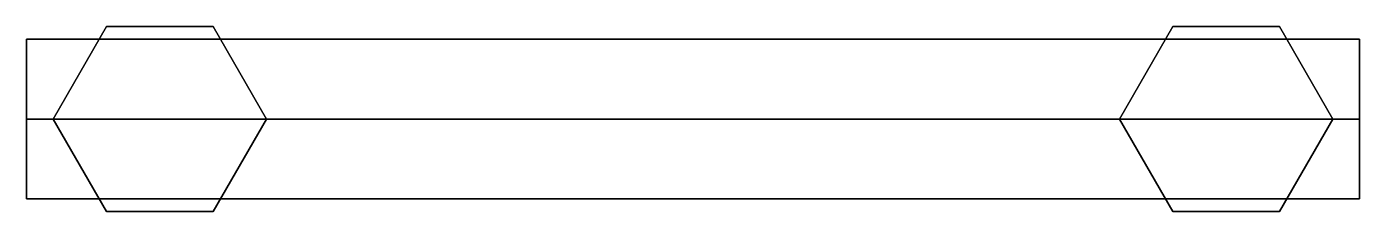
# Model space of a CAD drawing. Extents: x -2.02 to 2.02, y -0.03 to 0.03.
# Drawn here: x -2.02 to -1.52, y -0.035 to 0.035 of the extents above.
import ezdxf

# ---------------------------------------------------------------- set-up
doc = ezdxf.new("R2010")
doc.units = 0
doc.layers.add('SHASSIS', color=3, linetype='CONTINUOUS')

msp = doc.modelspace()

# ---------------------------------------------------------------- linework, layer by layer
at = {"layer": 'SHASSIS'}
for points in [[(-1.52, 0, -1.36), (-1.52, 0.03, -1.39), (-2.02, 0.03, -1.39), (-2.02, 0, -1.36)], [(-1.52, 0.03, -1.39), (-1.52, 0, -1.42), (-2.02, 0, -1.42), (-2.02, 0.03, -1.39)], [(-2.02, -0.03, -1.39), (-2.02, 0, -1.36), (-2.02, 0.03, -1.39), (-2.02, 0, -1.42)], [(-1.99, 0.03464, -1.43), (-2.01, 0, -1.43), (-2.01, 0), (-1.99, 0.03464)], [(-1.99, 0.03464, -1.43), (-1.95, 0.03464, -1.43), (-1.93, 0, -1.43), (-2.01, 0, -1.43)], [(-1.95, 0.03464, -1.43), (-1.99, 0.03464, -1.43), (-1.99, 0.03464), (-1.95, 0.03464)], [(-1.93, 0, -1.43), (-1.95, 0.03464, -1.43), (-1.95, 0.03464), (-1.93, 0)], [(-1.59, 0.03464, -1.43), (-1.55, 0.03464, -1.43), (-1.53, 0, -1.43), (-1.61, 0, -1.43)], [(-1.59, 0.03464, -1.43), (-1.61, 0, -1.43), (-1.61, 0), (-1.59, 0.03464)], [(-1.55, 0.03464, -1.43), (-1.59, 0.03464, -1.43), (-1.59, 0.03464), (-1.55, 0.03464)], [(-1.53, 0, -1.43), (-1.55, 0.03464, -1.43), (-1.55, 0.03464), (-1.53, 0)], [(-1.52, 0, -1.42), (-1.52, 0.03, -1.39), (-1.52, 0, -1.36), (-1.52, -0.03, -1.39)], [(-1.52, -0.03, -1.39), (-1.52, 0, -1.36), (-2.02, 0, -1.36), (-2.02, -0.03, -1.39)], [(-1.52, 0, -1.42), (-1.52, -0.03, -1.39), (-2.02, -0.03, -1.39), (-2.02, 0, -1.42)], [(-2.01, 0, -1.43), (-1.99, -0.03464, -1.43), (-1.99, -0.03464), (-2.01, 0)], [(-2.01, 0, -1.43), (-1.93, 0, -1.43), (-1.95, -0.03464, -1.43), (-1.99, -0.03464, -1.43)], [(-1.95, -0.03464, -1.43), (-1.93, 0, -1.43), (-1.93, 0), (-1.95, -0.03464)], [(-1.61, 0, -1.43), (-1.53, 0, -1.43), (-1.55, -0.03464, -1.43), (-1.59, -0.03464, -1.43)], [(-1.61, 0, -1.43), (-1.59, -0.03464, -1.43), (-1.59, -0.03464), (-1.61, 0)], [(-1.55, -0.03464, -1.43), (-1.53, 0, -1.43), (-1.53, 0), (-1.55, -0.03464)], [(-1.99, -0.03464, -1.43), (-1.95, -0.03464, -1.43), (-1.95, -0.03464), (-1.99, -0.03464)], [(-1.59, -0.03464, -1.43), (-1.55, -0.03464, -1.43), (-1.55, -0.03464), (-1.59, -0.03464)]]:
    msp.add_3dface(points, dxfattribs=at)

doc.saveas('drawing.dxf')
